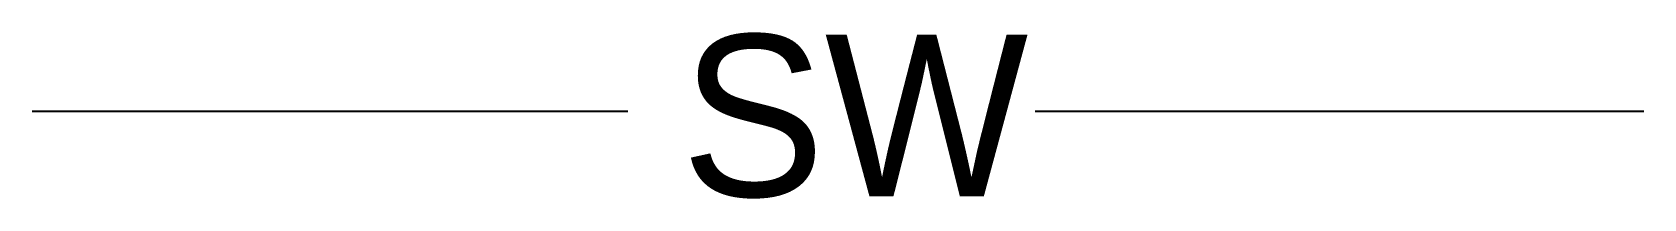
# Model space of a CAD drawing. Header units: metres. Extents: x -41890 to -39046, y -103403 to -103110.
import ezdxf

# ---------------------------------------------------------------- set-up
doc = ezdxf.new("R2010")
doc.units = ezdxf.units.M
doc.layers.add('G', color=3, linetype='Continuous')
doc.layers.add('R', color=3, linetype='Continuous')

msp = doc.modelspace()

# ---------------------------------------------------------------- linework, layer by layer
at = {"layer": 'G'}
for p, q in [((-41890.32, -103248.86), (-40838.99, -103248.86)), ((-40119.97, -103248.86), (-39045.76, -103248.86))]:
    msp.add_line(p, q, dxfattribs=at)

# ---------------------------------------------------------------- texts
at = {"layer": 'R'}
msp.add_text('SW', height=284.46, dxfattribs=at).set_placement((-40745.01, -103398.58))

doc.saveas('drawing.dxf')
